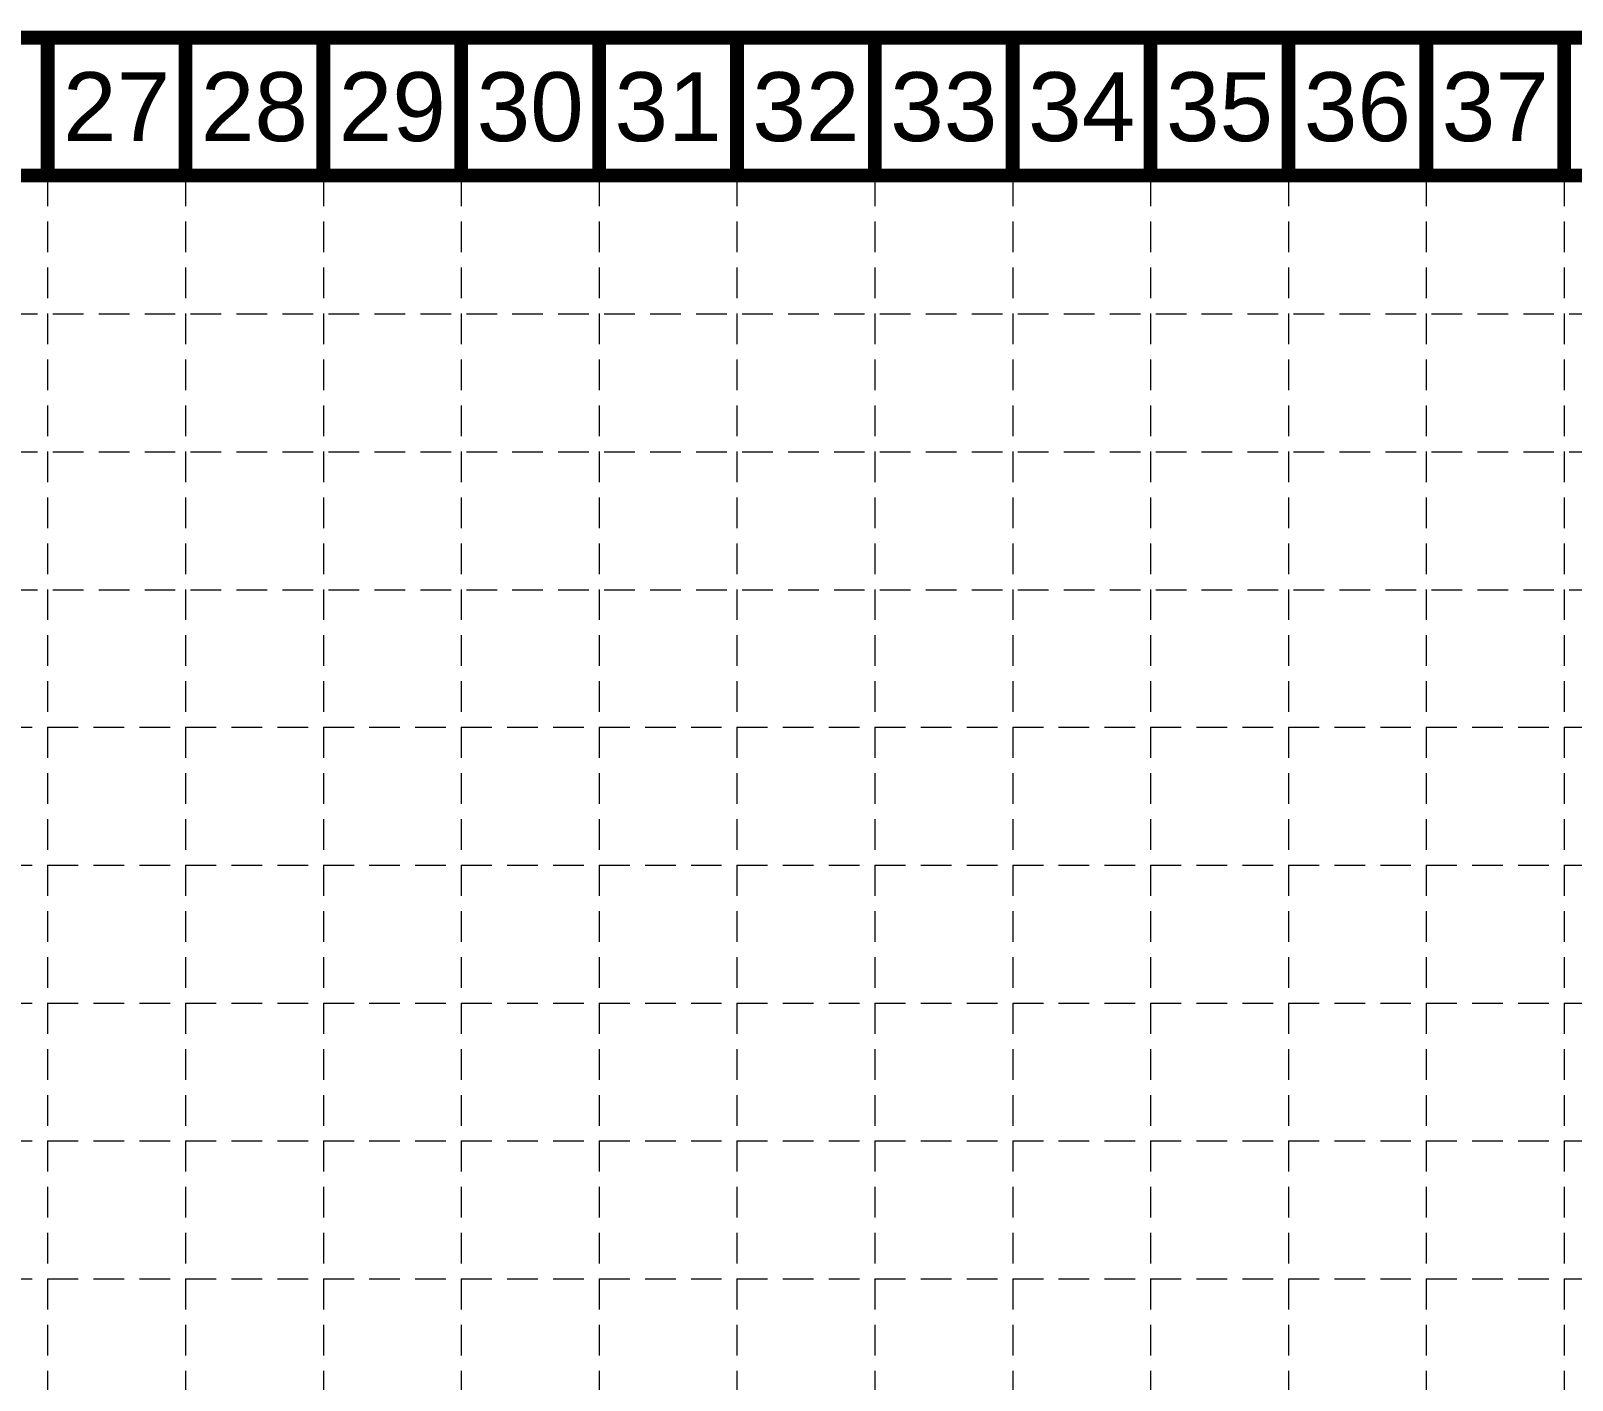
# Model space of a CAD drawing. Header units: inches. Extents: x 2547543 to 2548696, y 7125653 to 7126375.
# Drawn here: x 2548027.4 to 2548228.6, y 7126199.2 to 7126375.3 of the extents above; entities that cross this region are included whole.
import ezdxf
from ezdxf.enums import TextEntityAlignment as Align

# ---------------------------------------------------------------- set-up
doc = ezdxf.new("R2010")
doc.units = ezdxf.units.IN
doc.header["$MEASUREMENT"] = 0
doc.linetypes.add('HIDDEN', pattern=[0.375, 0.25, -0.125])
doc.layers.add('BASE', color=7, linetype='Continuous')
doc.layers.add('GRID', color=254, linetype='HIDDEN')
doc.styles.get("Standard").update_dxf_attribs({"font": 'ARIAL.TTF'})

msp = doc.modelspace()

# ---------------------------------------------------------------- linework, layer by layer
at = {"layer": 'BASE', "const_width": 1.8}
for points in [[(2547543.58, 7125654.38), (2548695.58, 7125654.38), (2548695.58, 7126374.38), (2547543.58, 7126374.38)], [(2547561.54, 7125672.37), (2548677.63, 7125672.34), (2548677.61, 7126356.38), (2547561.77, 7126356.41)]]:
    msp.add_lwpolyline(points, close=True, dxfattribs=at)
for points in [[(2548029.58, 7126356.38), (2548029.58, 7126374.38)], [(2548047.58, 7126356.38), (2548047.58, 7126374.38)], [(2548065.58, 7126356.38), (2548065.58, 7126374.38)], [(2548083.58, 7126356.38), (2548083.58, 7126374.38)], [(2548101.58, 7126356.38), (2548101.58, 7126374.38)], [(2548119.58, 7126356.38), (2548119.58, 7126374.38)], [(2548137.58, 7126356.38), (2548137.58, 7126374.38)], [(2548155.58, 7126356.38), (2548155.58, 7126374.38)], [(2548173.58, 7126356.38), (2548173.58, 7126374.38)], [(2548191.58, 7126356.38), (2548191.58, 7126374.38)], [(2548209.58, 7126356.38), (2548209.58, 7126374.38)], [(2548227.58, 7126356.38), (2548227.58, 7126374.38)]]:
    msp.add_lwpolyline(points, dxfattribs=at)
at = {"layer": 'GRID', "color": 252, "linetype": 'HIDDEN', "lineweight": 0, "ltscale": 16}
for p, q in [((2548029.58, 7126356.38), (2548029.58, 7125726.3)), ((2548047.58, 7126356.38), (2548047.58, 7125726.3)), ((2548065.58, 7126356.38), (2548065.58, 7125726.3)), ((2548083.58, 7126356.38), (2548083.58, 7125726.3)), ((2548101.58, 7126356.38), (2548101.58, 7125726.3)), ((2548119.58, 7126356.38), (2548119.58, 7125726.3)), ((2548137.58, 7126356.38), (2548137.58, 7125726.3)), ((2548155.58, 7126356.38), (2548155.58, 7125726.3)), ((2548173.58, 7126356.38), (2548173.58, 7125726.3)), ((2548191.58, 7126356.38), (2548191.58, 7125726.3)), ((2548209.58, 7126356.38), (2548209.58, 7125726.3)), ((2548227.58, 7126356.38), (2548227.58, 7125726.3)), ((2547562.25, 7126338.32), (2548678.25, 7126338.32)), ((2547562.25, 7126320.32), (2548678.25, 7126320.32)), ((2547562.25, 7126302.32), (2548678.25, 7126302.32)), ((2547561.58, 7126284.38), (2548677.58, 7126284.38)), ((2547561.58, 7126266.38), (2548677.58, 7126266.38)), ((2547561.58, 7126248.38), (2548677.58, 7126248.38)), ((2547561.58, 7126230.38), (2548677.58, 7126230.38)), ((2547561.58, 7126212.38), (2548677.58, 7126212.38))]:
    msp.add_line(p, q, dxfattribs=at)

# ---------------------------------------------------------------- texts
at = {"layer": 'BASE'}
for s, p in [('27', (2548038.58, 7126365.38)), ('28', (2548056.58, 7126365.38)), ('29', (2548074.58, 7126365.38)), ('30', (2548092.58, 7126365.38)), ('31', (2548110.58, 7126365.38)), ('32', (2548128.58, 7126365.38)), ('33', (2548146.58, 7126365.38)), ('34', (2548164.58, 7126365.38)), ('35', (2548182.58, 7126365.38)), ('36', (2548200.58, 7126365.38)), ('37', (2548218.58, 7126365.38))]:
    msp.add_text(s, height=9, dxfattribs=at).set_placement(p, align=Align.MIDDLE_CENTER)

doc.saveas('drawing.dxf')
